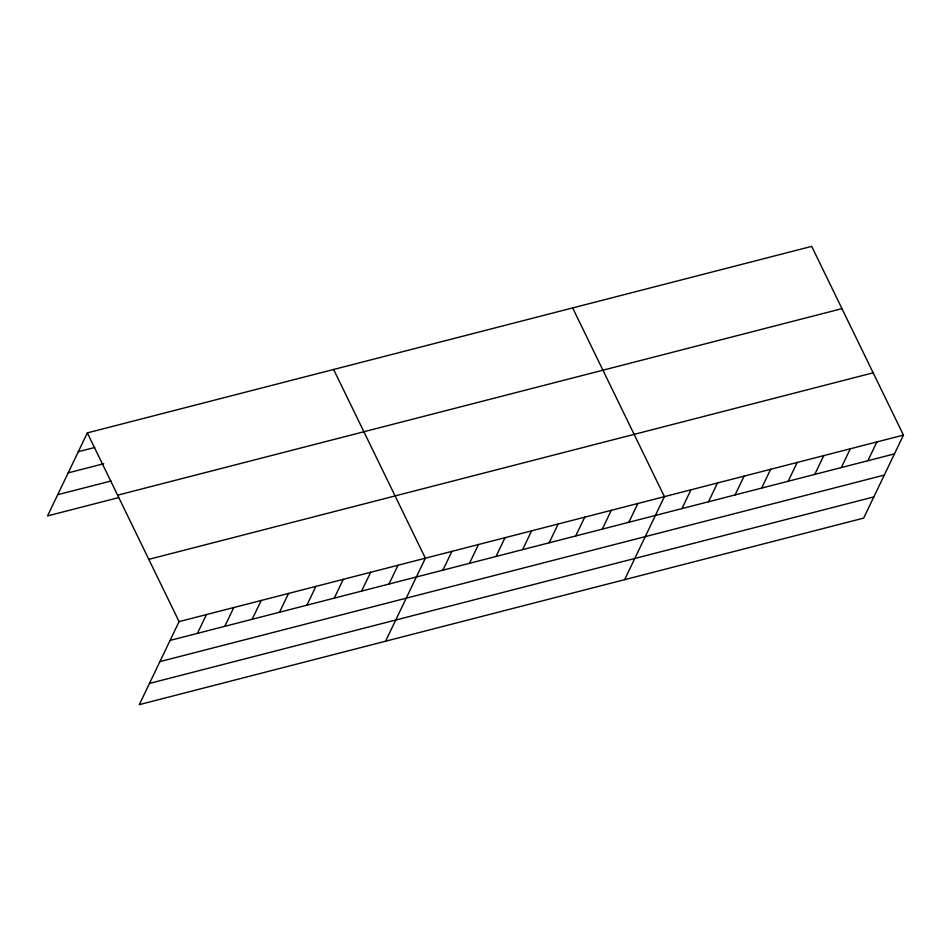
<?xml version="1.0" encoding="UTF-8"?>
<svg xmlns="http://www.w3.org/2000/svg" width="951" height="951" viewBox="0 0 951 951"><rect width="100%" height="100%" fill="white"/><g stroke="black" fill="none" stroke-linecap="round" stroke-linejoin="round"><path stroke-width="1.43" d="M903.45 435.094L179.085 621.621L139.31 704.632L863.674 518.105L903.45 435.094L811.69 246.368L87.326 432.895L47.55 515.906L118.697 497.587M197.439 633.366L206.45 614.572M224.805 626.317L233.815 607.523M252.17 619.279L261.18 600.485M279.535 612.23L288.545 593.436M306.9 605.181L315.91 586.387M334.265 598.131L343.275 579.337M361.63 591.094L370.64 572.3M388.995 584.045L398.005 565.251M385.595 641.212L425.37 558.201L333.611 369.475M442.916 570.16L451.927 551.366M469.485 563.313L478.484 544.519M496.042 556.478L505.04 537.684M522.598 549.642L531.609 530.848M549.167 542.795L558.166 524.001M575.724 535.96L584.722 517.166M602.28 529.125L611.291 510.33M628.849 522.277L637.848 503.483M624.629 579.658L664.404 496.648L572.657 307.922M681.962 508.607L690.973 489.813M708.519 501.759L717.529 482.965M735.087 494.924L744.086 476.13M761.644 488.089L770.643 469.295M788.201 481.242L797.211 462.448M814.769 474.406L823.768 455.612M841.326 467.571L850.325 448.777M867.883 460.724L876.893 441.93M78.315 451.689L94.743 447.457M68.163 472.873L103.742 463.719M57.702 494.71L111.065 480.968M117.603 495.174L841.968 308.647M148.796 559.343L873.173 372.816M170.074 640.415L894.451 453.889M159.923 661.611L884.287 475.084M149.462 683.436L873.826 496.921M87.326 432.895L179.085 621.621"/></g></svg>
